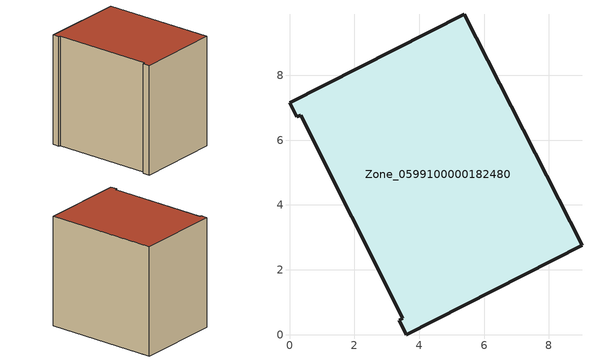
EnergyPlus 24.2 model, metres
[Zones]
Zone_0599100000182480
 floor ground (C_G): 3.49,0.51 0.34,6.77 0.22,6.72 0,7.16 5.39,9.88 9.02,2.76 3.6,0 3.38,0.45 z2.72
 wall outside (C_F): 0.34,6.77 3.49,0.51 3.38,0.45 3.6,0 9.02,2.76 5.39,9.88 0,7.16 0.22,6.72 0.34,6.77 z2.72:10.51
 roof outside (C_R): 9.02,2.76 5.39,9.88 0,7.16 0.22,6.72 0.34,6.77 3.49,0.51 3.38,0.45 3.6,0 z10.51
[BUILDING]
Pand.0599100000182480: North Axis=0; Terrain=City; Loads Convergence Tolerance Value=0.04; Temperature Convergence Tolerance Value=0.4; Solar Distribution=FullExterior; Maximum Number of Warmup Days=25; Minimum Number of Warmup Days=1
[Site:Location]
Rotterdam.The.Hague.AP_ZH_NLD Design_Conditions: Latitude=51.96; Longitude=4.45; Time Zone=1; Elevation=-4.5
[SITE:GROUNDTEMPERATURE:BUILDINGSURFACE]
18, 18, 18, 18, 18, 18, 18, 18, 18, 18, 18, 18
[MATERIAL] Thermal Absorptance=0.9; Solar Absorptance=0.7; Visible Absorptance=0.7
Name | Roughness | Thickness | Conductivity | Density | Specific Heat
G.TI.1946 | MediumSmooth | 0.15 | 1 | 540 | 1210
F.TI.1946 | Rough | 0.3 | 0.857143 | 1920 | 840
R.TI.1946 | MediumRough | 0.2 | 0.1 | 1500 | 1000
[CONSTRUCTION]
C_G: G.TI.1946
C_F: F.TI.1946
C_R: R.TI.1946
[ZONE]
Zone_0599100000182480: Type=1; Multiplier=1; Ceiling Height=Autocalculate; Volume=Autocalculate; Floor Area=autocalculate; Part of Total Floor Area=Yes
[ZONEINFILTRATION:DESIGNFLOWRATE]
Infil_Zone_0599100000182480: Zone or ZoneList or Space or SpaceList=Zone_0599100000182480; Schedule=AlwaysOn; Design Flow Rate Calculation Method=Flow/Area; Flow Rate per Floor Area=0.003; Constant Term Coefficient=1; Temperature Term Coefficient=0; Velocity Term Coefficient=0; Velocity Squared Term Coefficient=0
[HVACTEMPLATE:ZONE:IDEALLOADSAIRSYSTEM]
Zone_0599100000182480: Maximum Heating Supply Air Temperature=50; Minimum Cooling Supply Air Temperature=13; Maximum Heating Supply Air Humidity Ratio=0.0156; Minimum Cooling Supply Air Humidity Ratio=0.0077; Heating Limit=NoLimit; Cooling Limit=NoLimit; Dehumidification Control Type=ConstantSensibleHeatRatio; Cooling Sensible Heat Ratio=0.7; Dehumidification Setpoint=60; Humidification Control Type=None; Humidification Setpoint=30; Outdoor Air Method=None; Outdoor Air Flow Rate per Person=0.00944; Outdoor Air Flow Rate per Zone Floor Area=0; Outdoor Air Flow Rate per Zone=0; Demand Controlled Ventilation Type=None; Outdoor Air Economizer Type=NoEconomizer; Heat Recovery Type=None; Sensible Heat Recovery Effectiveness=0.7; Latent Heat Recovery Effectiveness=0.65
[ZONECONTROL:THERMOSTAT]
ThermostatControl_Zone_0599100000182480: Zone or ZoneList=Zone_0599100000182480; Control Type Schedule=DualSetpointControlType; Control 1=Thermostat_Zone_0599100000182480; Temperature Difference Between Cutout And Setpoint=0
[THERMOSTATSETPOINT:DUALSETPOINT]
Thermostat_Zone_0599100000182480: Heating Setpoint Temperature Schedule=HeatingSetpoint_Zone_0599100000182480; Cooling Setpoint Temperature Schedule=CoolingSetpoint_Zone_0599100000182480
[SCHEDULE:COMPACT]
HeatingSetpoint_Zone_0599100000182480: Through: 12/31, For: AllDays, Until: 24:00, 21
CoolingSetpoint_Zone_0599100000182480: Through: 12/31, For: AllDays, Until: 24:00, 24
DualSetpointControlType: Through: 12/31, For: AllDays, Until: 24:00, 4
AlwaysOn: Through: 12/31, For: AllDays, Until: 24:00, 1
